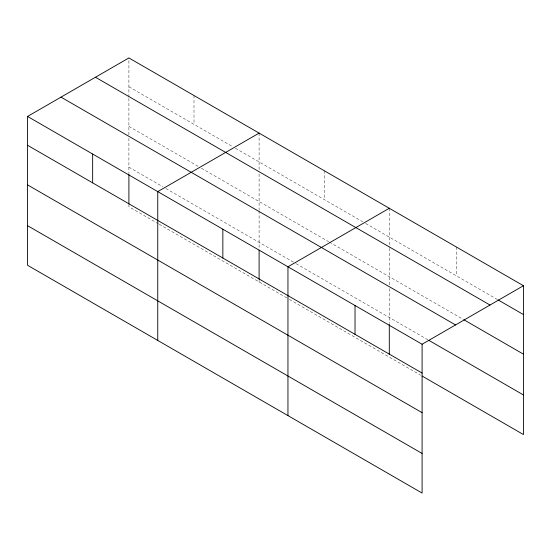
<?xml version="1.0" encoding="UTF-8"?>
<svg xmlns="http://www.w3.org/2000/svg" width="551" height="551" viewBox="0 0 551 551"><rect width="100%" height="100%" fill="white"/><g stroke="black" fill="none" stroke-linecap="round" stroke-linejoin="round"><path stroke-width="0.41" stroke-dasharray="2.75 2.07" d="M128.9 134.864L128.9 97.954M128.9 97.093L128.9 57.938M128.9 86.762L232.467 146.559M235.429 148.267L362.668 221.729M365.63 223.437L497.367 299.496M128.9 126.365L198.436 166.512M201.397 168.22L328.637 241.682M329.381 242.109L463.081 319.305M128.9 167.16L162.924 186.81M165.885 188.518L295.35 263.261M296.087 263.688L428.058 339.877M158.488 223.844L128.9 206.763L128.9 205.041M159.225 224.271L288.69 299.014M289.433 299.441L420.606 375.176M456.373 247L456.373 275.831M389.302 208.278L389.302 247.44M389.302 248.301L389.302 285.204M389.302 288.607L389.302 323.533M324.202 170.693L324.202 199.524M259.101 133.108L259.101 170.541M259.101 173.985L259.101 210.034M259.101 210.881L259.101 248.356M259.101 280.211L259.101 281.933M194 95.523L194 124.347M128.9 138.26L128.9 173.186"/><path stroke-width="0.83" d="M422.1 412.671L422.1 344.237L27.55 116.447L27.55 265.272L422.1 493.062L422.1 412.671L27.55 184.874M422.094 376.037L523.45 434.553L523.45 285.728L128.9 57.938L27.55 116.447M259.101 133.108L157.751 191.617L157.751 340.442M389.302 208.278L287.953 266.787L287.953 415.612M422.1 344.237L523.45 285.728M498.111 299.93L523.45 314.559M95.454 77.243L490.004 305.034M463.832 319.732L523.45 354.155M60.996 97.134L455.546 324.932M428.802 340.311L523.45 394.957M27.55 145.278L422.1 373.068M27.55 225.676L422.1 453.466M389.302 324.394L389.302 354.52M355.03 305.516L355.03 334.347M259.101 250.078L259.101 279.35M222.852 229.202L222.852 258.033M128.9 174.047L128.9 204.18M92.651 154.032L92.651 182.863"/></g></svg>
